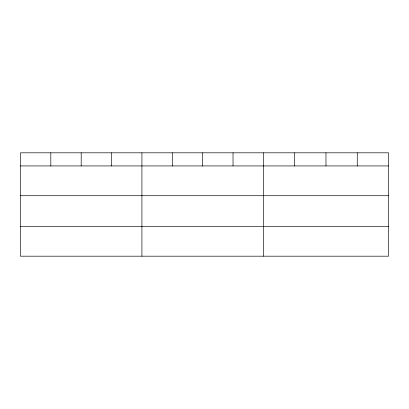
<?xml version="1.0" encoding="UTF-8"?>
<svg xmlns="http://www.w3.org/2000/svg" width="409" height="409" viewBox="0 0 409 409"><rect width="100%" height="100%" fill="white"/><g stroke="black" fill="none" stroke-linecap="round" stroke-linejoin="round"><path stroke-width="0.61" d="M388.55 195.717L388.55 152.813L20.45 152.813L20.45 256.187L388.55 256.187L388.55 195.717L20.45 195.717M20.45 165.936L388.55 165.936M20.45 226.402L388.55 226.402M357.261 152.813L357.261 165.936M325.973 152.813L325.973 165.936M294.684 152.813L294.684 165.936M263.396 152.813L263.396 256.187M233.028 152.813L233.028 165.936M202.659 152.813L202.659 165.936M172.291 152.813L172.291 165.936M141.923 152.813L141.923 256.187M111.555 152.813L111.555 165.936M81.187 152.813L81.187 165.936M50.818 152.813L50.818 165.936"/></g></svg>
